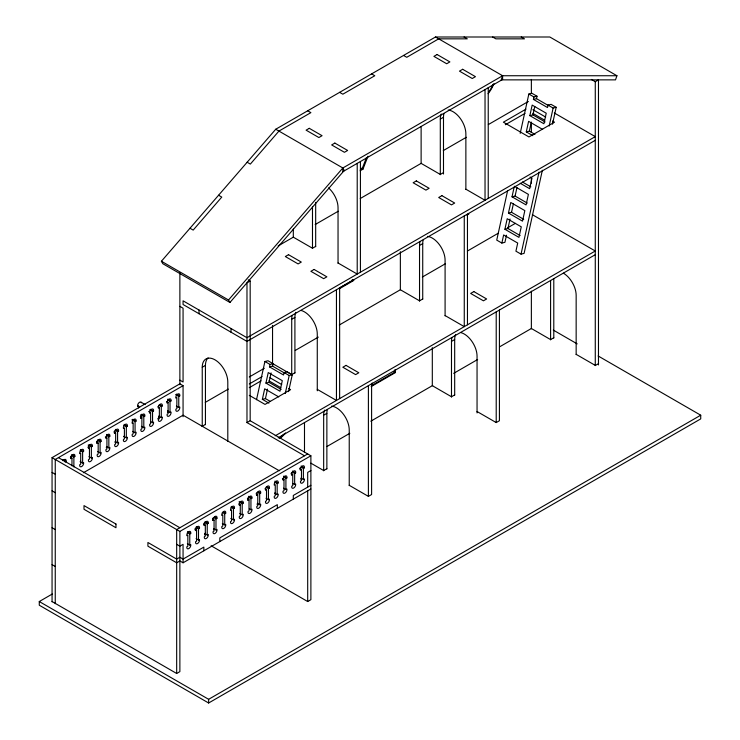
<?xml version="1.0" encoding="UTF-8"?>
<svg xmlns="http://www.w3.org/2000/svg" width="740" height="740" viewBox="0 0 740 740"><rect width="100%" height="100%" fill="white"/><g stroke="black" fill="none" stroke-linecap="round" stroke-linejoin="round"><path stroke-width="1.11" d="M256.521 399.702L264.911 361.49L267.982 360.75L273.097 363.701L272.561 366.134L269.489 366.883L270.026 364.441L273.097 363.701M268.916 403.134L262.358 399.341L264.68 388.796L278.739 396.908M265.928 383.107L268.241 372.562L282.301 380.675L279.988 391.229L265.928 383.107L268.99 382.367L281.182 389.407M262.358 399.341L265.429 398.601L267.51 389.101M268.99 382.367L271.081 372.877M288.563 391.627L292.263 374.773L287.157 371.822L284.086 372.562L283.55 374.995L269.489 366.883M285.252 393.495L289.201 375.513L292.263 374.773M507.612 190.67L496.743 240.112L501.859 243.062L504.93 242.322L506.484 235.218M520.202 133.357L528.841 94.026L531.912 93.277L537.018 96.237L536.482 98.67L533.42 99.41L533.956 96.977L537.018 96.237M501.859 243.062L503.644 234.95L517.704 243.062L515.919 251.184L521.034 254.135L524.096 253.385L542.365 170.228M504.893 229.261L507.205 218.716L521.265 226.829L518.953 237.383L504.893 229.261L507.954 228.521L520.146 235.561M508.454 213.037L510.776 202.483L524.836 210.604L522.514 221.149L508.454 213.037L511.525 212.288L523.707 219.327M514.337 186.249L528.397 194.37L526.085 204.915L512.024 196.803L514.106 187.303M532.846 135.661L526.288 131.877L528.601 121.323L542.66 129.445M529.849 115.644L532.171 105.089L546.231 113.211L543.909 123.756L529.849 115.644L532.92 114.904L545.102 121.933M507.954 228.521L510.045 219.031M511.525 212.288L513.375 203.852M512.024 196.803L515.086 196.063L516.946 187.618M526.288 131.877L529.35 131.128L531.209 122.692M532.92 114.904L534.77 106.458M552.493 124.163L556.193 107.3L551.078 104.349L548.007 105.089L547.48 107.531L533.42 99.41M521.034 254.135L539.053 172.096M549.173 126.022L553.122 108.049L556.193 107.3M616.929 75.739L502.608 75.739L501.184 79.865L615.504 79.865L616.929 75.739L549.829 37L435.509 37L275.733 129.241L161.412 261.248L162.837 263.727L229.946 302.466L344.267 170.459L342.842 167.989L275.733 129.241M366.411 157.74L362.341 168.23L360.352 169.377M360.103 170.792L362.979 169.136L367.983 156.242M229.946 302.466L228.512 299.996L342.842 167.989L502.608 75.739L502.608 79.43L342.842 171.671L342.842 167.989M440.3 174.723L440.3 119.094L443.491 117.253A18.075 10.434 60 0 1 443.926 113.683M278.147 245.921L293.16 237.253M315.185 224.544L338.199 211.251M360.223 198.542L421.273 163.29M443.297 150.581L466.311 137.288M488.335 124.57L528.369 101.463M526.001 109.132L503.385 122.183L528.952 136.946L554.51 122.183L552.549 121.055M505.355 124.736L525.012 113.386M211.122 545.778L307.692 601.537L310.883 599.687L310.883 455.785L250.175 420.736L250.175 280.96L246.975 282.8L246.975 422.577L304.492 455.785M591.334 79.43L595.274 81.715L598.475 79.865L598.475 364.931M315.675 246.392L312.483 248.242L293.308 237.17L293.308 229.095M443.491 172.596L440.3 174.446L421.125 163.374L421.125 126.475M339.272 288.091L353.193 280.053M202.242 426.536L202.242 367.234L205.433 365.384A18.075 10.434 60 0 1 208.079 357.929M595.274 140.313L246.975 341.408L183.067 304.51L183.067 300.819L246.975 337.718L595.274 136.623L554.334 112.989M339.447 288.72L353.831 280.423L352.231 279.498M466.949 215.109L468.864 214.008M139.656 407.481L137.659 406.325L138.611 405.77L138.611 407.981M52.059 601.842L52.059 457.635L179.876 383.838L183.067 385.679L183.067 416.713M291.717 374.893L291.717 319.264L294.909 317.423A18.075 10.434 60 0 1 295.88 312.336M419.534 301.106L419.534 245.467L422.725 243.627A18.075 10.434 60 0 1 423.16 240.056M183.067 385.679L55.25 459.475L55.25 603.683M65.139 462.065L66.1 461.51A2.821 1.628 -60 0 0 65.333 459.429A2.821 1.628 -60 0 0 63.02 460.761M71.965 465.876L71.965 458.125L71.003 458.68A2.821 1.628 -60 0 1 72.918 454.619A2.821 1.628 -60 0 1 74.842 456.469L73.88 457.015L71.484 455.637M80.225 450.586L82.621 451.974L83.583 451.418A2.821 1.628 -60 0 0 81.659 449.569A2.821 1.628 -60 0 0 79.744 453.629L80.706 453.074L80.706 464.147L79.744 464.702A2.821 1.628 -60 0 0 81.659 466.542A2.821 1.628 -60 0 0 83.583 462.491L82.621 463.036L80.225 461.658M88.967 456.608L91.362 457.995L92.315 457.44A2.821 1.628 -60 0 1 90.4 461.501A2.821 1.628 -60 0 1 88.486 459.651L89.448 459.105L89.448 448.033L88.486 448.588A2.821 1.628 -60 0 1 90.4 444.527A2.821 1.628 -60 0 1 92.315 446.368L91.362 446.923L88.162 445.082M97.708 451.567L100.103 452.945L101.056 452.399A2.821 1.628 -60 0 1 99.142 456.45A2.821 1.628 -60 0 1 97.227 454.61L98.18 454.055L98.18 442.983L97.227 443.538A2.821 1.628 -60 0 1 99.142 439.477A2.821 1.628 -60 0 1 101.056 441.327L100.103 441.882L97.708 440.494M106.449 446.516L108.845 447.904L109.798 447.349A2.821 1.628 -60 0 1 107.883 451.409A2.821 1.628 -60 0 1 105.968 449.559L106.921 449.004L106.921 437.941L105.968 438.496A2.821 1.628 -60 0 1 107.883 434.436A2.821 1.628 -60 0 1 109.798 436.276L108.845 436.831L106.449 435.453M115.19 441.475L117.586 442.853L118.539 442.298A2.821 1.628 -60 0 1 116.624 446.359A2.821 1.628 -60 0 1 114.709 444.518L115.662 443.963L115.662 432.891L114.709 433.446A2.821 1.628 -60 0 1 116.624 429.385A2.821 1.628 -60 0 1 118.539 431.235L117.586 431.79L115.19 430.403M123.922 425.352L126.327 426.74L127.28 426.185A2.821 1.628 -60 0 0 125.365 424.344A2.821 1.628 -60 0 0 123.451 428.395L124.403 427.85L124.403 438.913L123.451 439.468A2.821 1.628 -60 0 0 125.365 441.318A2.821 1.628 -60 0 0 127.28 437.257L126.327 437.812L123.922 436.424M131.868 419.848L135.069 421.689L136.021 421.143A2.821 1.628 -60 0 0 134.107 419.293A2.821 1.628 -60 0 0 132.192 423.354L133.144 422.799L133.144 433.871L132.192 434.426A2.821 1.628 -60 0 0 134.107 436.267A2.821 1.628 -60 0 0 136.021 432.206L135.069 432.761L132.663 431.383M141.405 426.332L143.801 427.72L144.763 427.165A2.821 1.628 -60 0 1 142.848 431.226A2.821 1.628 -60 0 1 140.933 429.376L141.886 428.821L141.886 417.758L140.933 418.304A2.821 1.628 -60 0 1 142.848 414.252A2.821 1.628 -60 0 1 144.763 416.093L143.801 416.648L140.609 414.798M150.544 421.513L152.542 422.67L153.504 422.115A2.821 1.628 -60 0 1 151.589 426.175A2.821 1.628 -60 0 1 149.674 424.335L150.627 423.779L150.627 412.707L149.674 413.262A2.821 1.628 -60 0 1 151.589 409.202A2.821 1.628 -60 0 1 153.504 411.042L152.542 411.597L149.545 409.868M158.887 416.241L161.283 417.619L162.245 417.073A2.821 1.628 -60 0 1 160.33 421.125A2.821 1.628 -60 0 1 158.406 419.284L159.368 418.729L159.368 407.657L158.406 408.212A2.821 1.628 -60 0 1 160.33 404.151A2.821 1.628 -60 0 1 162.245 406.001L161.283 406.556L158.887 405.168M167.629 411.19L170.024 412.578L170.986 412.023A2.821 1.628 -60 0 1 169.072 416.084A2.821 1.628 -60 0 1 167.148 414.233L168.11 413.688L168.11 402.615L167.148 403.171A2.821 1.628 -60 0 1 169.072 399.11A2.821 1.628 -60 0 1 170.986 400.95L170.024 401.506L167.629 400.127M175.574 394.614L178.766 396.464L179.728 395.909A2.821 1.628 -60 0 0 177.813 394.059A2.821 1.628 -60 0 0 175.889 398.12L176.851 397.565L176.851 408.637L175.889 409.192A2.821 1.628 -60 0 0 177.813 411.033A2.821 1.628 -60 0 0 179.728 406.982L178.766 407.527L176.37 406.149M83.407 472.74L183.067 415.196L279.295 470.76M205.267 402.384L228.272 389.101M249.278 376.975L264.291 368.307M295.297 350.409L318.302 337.125M339.309 324.999L400.331 289.766M422.337 277.056L445.341 263.773M467.347 251.073L498.362 233.165M507.363 227.966L515.364 223.351M249.288 383.977L262.071 376.595M249.288 387.668L261.091 380.86M202.242 426.268L205.433 424.427M294.909 372.766L291.717 374.616L272.542 363.543L272.542 325.489M422.725 298.969L419.534 300.819L400.358 289.747L400.358 251.702M246.975 422.577L250.175 420.736M275.178 435.814L595.274 251.008L532.365 214.683M278.185 437.775L595.274 254.699M371.156 386.585L395.447 372.562L395.447 369.51M323.667 470.834L323.667 415.196L326.867 413.355A18.075 10.434 60 0 1 327.302 409.784M451.483 397.038L451.483 341.408L454.684 339.558A18.075 10.434 60 0 1 455.655 334.471M598.114 355.959L700.725 415.205L700.725 418.896L208.634 703L39.276 605.218L39.276 601.537L52.272 594.026M307.692 453.944L176.675 529.581L176.675 673.483L179.876 671.633L179.876 531.422L310.883 455.785M326.858 446.562L349.826 433.307M370.796 421.199L432.706 385.457M453.685 373.349L477.642 359.511M499.611 346.829L531.366 328.495L550.588 339.595L553.788 337.745M187.368 532.634L189.764 534.012L190.717 533.457A2.821 1.628 -60 0 0 188.802 531.616A2.821 1.628 -60 0 0 186.887 535.677L187.84 535.122L187.84 546.194L186.887 546.74A2.821 1.628 -60 0 0 188.802 548.59A2.821 1.628 -60 0 0 190.717 544.529L189.764 545.084L187.368 543.697M196.1 538.655L198.505 540.034L199.458 539.488A2.821 1.628 -60 0 1 197.543 543.539A2.821 1.628 -60 0 1 195.628 541.699L196.581 541.144L196.581 530.071L195.628 530.626A2.821 1.628 -60 0 1 197.543 526.566A2.821 1.628 -60 0 1 199.458 528.416L198.505 528.971L196.1 527.583M204.841 533.605L207.237 534.992L208.199 534.437A2.821 1.628 -60 0 1 206.284 538.498A2.821 1.628 -60 0 1 204.37 536.648L205.322 536.093L205.322 525.03L204.37 525.585A2.821 1.628 -60 0 1 206.284 521.524A2.821 1.628 -60 0 1 208.199 523.365L207.237 523.92L204.841 522.542M213.583 528.563L215.978 529.942L216.94 529.387A2.821 1.628 -60 0 1 215.026 533.448A2.821 1.628 -60 0 1 213.111 531.607L214.064 531.052L214.064 519.98L213.111 520.534A2.821 1.628 -60 0 1 215.026 516.474A2.821 1.628 -60 0 1 216.94 518.324L215.978 518.879L213.583 517.491M222.324 512.441L224.72 513.828L225.681 513.273A2.821 1.628 -60 0 0 223.767 511.433A2.821 1.628 -60 0 0 221.843 515.493L222.805 514.938L222.805 526.001L221.843 526.556A2.821 1.628 -60 0 0 223.767 528.406A2.821 1.628 -60 0 0 225.681 524.346L224.72 524.901L222.324 523.513M231.065 507.399L233.461 508.778L234.423 508.232A2.821 1.628 -60 0 0 232.508 506.382A2.821 1.628 -60 0 0 230.584 510.443L231.546 509.888L231.546 520.96L230.584 521.515A2.821 1.628 -60 0 0 232.508 523.356A2.821 1.628 -60 0 0 234.423 519.295L233.461 519.85L231.065 518.472M239.806 513.421L242.202 514.809L243.164 514.254A2.821 1.628 -60 0 1 241.249 518.315A2.821 1.628 -60 0 1 239.325 516.465L240.287 515.909L240.287 504.846L239.325 505.392A2.821 1.628 -60 0 1 241.249 501.341A2.821 1.628 -60 0 1 243.164 503.182L242.202 503.737L239.011 501.887M249.343 508.833L250.943 509.758L251.905 509.203A2.821 1.628 -60 0 1 249.99 513.264A2.821 1.628 -60 0 1 248.067 511.423L249.029 510.868L249.029 499.796L248.067 500.351A2.821 1.628 -60 0 1 249.99 496.29A2.821 1.628 -60 0 1 251.905 498.131L250.943 498.686L248.548 497.308M257.289 503.329L259.685 504.708L260.647 504.162A2.821 1.628 -60 0 1 258.723 508.214A2.821 1.628 -60 0 1 256.808 506.373L257.77 505.818L257.77 494.746L256.808 495.301A2.821 1.628 -60 0 1 258.723 491.24A2.821 1.628 -60 0 1 260.647 493.09L259.685 493.645L257.289 492.257M266.03 498.279L268.426 499.666L269.388 499.112A2.821 1.628 -60 0 1 267.464 503.172A2.821 1.628 -60 0 1 265.549 501.322L266.511 500.776L266.511 489.704L265.549 490.259A2.821 1.628 -60 0 1 267.464 486.199A2.821 1.628 -60 0 1 269.388 488.039L268.426 488.594L266.03 487.216M274.771 482.166L277.167 483.553L278.129 482.998A2.821 1.628 -60 0 0 276.205 481.148A2.821 1.628 -60 0 0 274.29 485.209L275.252 484.654L275.252 495.726L274.29 496.281A2.821 1.628 -60 0 0 276.205 498.122A2.821 1.628 -60 0 0 278.129 494.07L277.167 494.616L274.771 493.238M283.512 488.187L285.908 489.575L286.87 489.02A2.821 1.628 -60 0 1 284.946 493.08A2.821 1.628 -60 0 1 283.032 491.23L283.993 490.676L283.993 479.613L283.032 480.168A2.821 1.628 -60 0 1 284.946 476.107A2.821 1.628 -60 0 1 286.87 477.948L285.908 478.502L283.512 477.124M293.049 483.609L294.65 484.524L295.611 483.969A2.821 1.628 -60 0 1 293.688 488.03A2.821 1.628 -60 0 1 291.773 486.189L292.735 485.634L292.735 474.562L291.773 475.117A2.821 1.628 -60 0 1 293.688 471.056A2.821 1.628 -60 0 1 295.611 472.906L294.65 473.461L292.254 472.074M300.995 478.096L303.391 479.483L304.344 478.928A2.821 1.628 -60 0 1 302.429 482.989A2.821 1.628 -60 0 1 300.514 481.139L301.476 480.584L301.476 469.521L300.514 470.067A2.821 1.628 -60 0 1 302.429 466.015A2.821 1.628 -60 0 1 304.344 467.856L303.391 468.411L300.995 467.023M310.883 470.548L307.692 472.388L307.692 487.151M326.867 468.697L323.667 470.548L310.883 463.166M454.684 394.91L451.483 396.751L432.308 385.679L432.308 347.634M310.883 485.301L293.308 495.449L293.308 499.139M203.842 550.801L203.842 547.11L183.067 559.098L179.876 557.257L176.675 559.098L147.917 542.494L147.917 546.185L176.675 562.788L179.876 560.948L183.067 562.788L310.883 488.992M349.234 485.301L368.4 496.374L371.6 494.533L371.6 383.838M477.05 411.514L496.216 422.577L499.417 420.736L499.417 310.042M598.577 363.608L595.376 365.449L576.155 354.349M39.276 601.537L208.634 699.309L700.725 415.205M521.247 37L524.447 38.85L495.865 38.841L492.664 37M464.091 37L467.282 38.841L438.7 38.841L406.75 57.294L403.55 55.444M435.509 37L502.608 75.739M528.841 94.026L533.956 96.977M548.007 105.089L553.122 108.049M536.482 98.67L548.673 105.7M532.883 109.696L545.667 117.077M532.883 113.386L544.677 120.195M529.35 131.128L534.974 134.375M371.6 73.898L374.792 75.739L342.842 94.193L339.642 92.343M530.09 177.054L531.968 178.137L529.646 188.691L520.276 183.279M522.403 181.994L530.839 186.859M515.086 196.063L527.278 203.093M465.867 189.2L485.033 200.272L485.033 89.577M307.692 110.797L310.883 112.637L278.934 131.091L250.351 164.086L247.151 162.245M361.379 168.211L362.979 169.136M553.289 330.077L577.191 343.878M445.092 315.573L464.267 326.645L464.267 215.951M338.041 262.996L357.216 274.068L357.216 163.374M218.578 195.249L221.769 197.09L193.186 230.094L189.995 228.253M248.196 279.822L250.175 280.96M393.846 371.637L395.447 372.562M161.412 261.248L228.512 299.996M179.876 306.351L183.067 308.201L183.067 381.988L179.876 380.147M317.275 389.37L336.45 400.442L336.45 289.747M264.911 361.49L270.026 364.441M284.086 372.562L289.201 375.513M272.561 366.134L284.743 373.173M269.943 377.733L281.736 384.55M288.618 388.519L290.589 389.656L265.022 404.41L249.288 395.336M268.953 380.86L280.756 387.668M265.429 398.601L270.118 401.311M176.527 394.059L179.728 395.909M301.152 466.015L304.344 467.856M299.876 468.596L301.476 469.521M167.786 399.11L170.986 400.95M292.411 471.056L295.611 472.906M166.509 401.69L168.11 402.615M291.135 473.637L292.735 474.562M159.849 404.614L162.245 406.001M283.67 476.107L286.87 477.948M157.768 406.741L159.368 407.657M282.393 478.688L283.993 479.613M141.174 402.264L145.179 404.577M150.498 409.312L153.504 411.042M274.929 481.148L278.129 482.998M148.629 411.551L150.627 412.707M141.571 414.252L144.763 416.093M266.992 486.661L269.388 488.039M140.286 416.833L141.886 417.758M264.911 488.779L266.511 489.704M132.83 419.293L136.021 421.143M258.251 491.702L260.647 493.09M256.17 493.83L257.77 494.746M124.089 424.344L127.28 426.185M248.705 496.29L251.905 498.131M247.428 498.871L249.029 499.796M115.348 429.385L118.539 431.235M239.964 501.341L243.164 503.182M114.071 431.966L115.662 432.891M238.687 503.921L240.287 504.846M106.606 434.436L109.798 436.276M231.222 506.382L234.423 508.232M105.33 437.016L106.921 437.941M97.865 439.477L101.056 441.327M223.286 511.895L225.681 513.273M96.589 442.067L98.18 442.983M89.124 444.527L92.315 446.368M214.544 516.936L216.94 518.324M87.847 447.108L89.448 448.033M212.463 519.064L214.064 519.98M80.383 449.578L83.583 451.418M205.008 521.524L208.199 523.365M203.722 524.105L205.322 525.03M71.641 454.619L74.842 456.469M196.267 526.566L199.458 528.416M70.365 457.2L71.965 458.125M194.99 529.155L196.581 530.071M62.9 459.67L66.1 461.51M187.525 531.616L190.717 533.457M58.442 457.635L179.876 527.74M52.059 457.635L179.876 531.422M52.059 472.388L55.25 474.238M176.675 544.344L179.876 546.185L183.067 544.344L183.067 562.788M52.059 490.842L55.25 492.683M52.059 527.74L55.25 529.581M52.059 564.639L55.25 566.479M52.059 601.537L176.675 673.483M595.274 81.715L595.274 365.615M576.155 354.617L576.155 295.315A18.075 10.434 60 0 0 563.371 273.171M553.788 278.712L553.788 338.014M550.588 280.553L550.588 339.864M531.366 79.421L531.366 93.268M531.366 122.1L531.366 132.469M531.366 177.443L531.366 183.206M531.366 291.162L531.366 328.764M496.216 311.892L496.216 422.577M488.234 87.736L488.234 198.431M477.05 412.929L477.05 356.162A18.075 10.434 60 0 0 460.955 332.621M467.458 214.11L467.458 324.805M465.867 189.486L465.867 133.857A18.075 10.434 60 0 0 448.19 110.02M454.684 339.558L454.684 395.188M445.092 315.86L445.092 260.23A18.075 10.434 60 0 0 427.424 236.393M443.491 117.253L443.491 174.02M422.725 243.627L422.725 299.256M394.809 369.917L394.809 372.192L372.118 385.29L372.118 383.006M368.4 385.679L368.4 496.374M360.417 161.533L360.417 272.218M349.234 485.588L349.234 429.959A18.075 10.434 60 0 0 331.557 406.121M339.642 287.906L339.642 398.592M338.041 263.283L338.041 207.653A18.075 10.434 60 0 0 328.569 187.923M326.867 413.355L326.867 468.984M317.275 390.794L317.275 334.027A18.075 10.434 60 0 0 301.189 310.476M315.675 202.399L315.675 246.679M312.483 206.516L312.483 248.52M307.692 490.842L307.692 601.537M304.492 422.577L304.492 452.556M303.391 468.411L303.391 479.483M300.19 467.671L300.19 469.891M294.909 317.423L294.909 373.053M294.65 473.461L294.65 484.524M291.449 472.721L291.449 474.932M285.908 478.502L285.908 489.575M277.334 508.362L277.334 504.68L219.817 537.888L219.817 541.569M277.167 483.553L277.167 494.616M268.426 488.594L268.426 499.666M259.685 493.645L259.685 504.708M256.493 492.905L256.493 495.115M250.943 498.686L250.943 509.758M247.752 497.955L247.752 500.166M242.202 503.737L242.202 514.809M233.461 508.778L233.461 519.85M231 328.486L231 332.177M227.8 441.299L227.8 381.988A18.075 10.434 60 0 0 215.026 359.853A18.075 10.434 60 0 0 202.242 367.234M224.72 513.828L224.72 524.901M215.978 518.879L215.978 529.942M212.787 518.139L212.787 520.35M208.634 699.309L208.634 703M207.237 523.92L207.237 534.992M205.433 365.384L205.433 424.695M204.046 523.18L204.046 525.4M199.042 310.042L199.042 313.732M198.505 528.971L198.505 540.034M195.304 528.231L195.304 530.441M189.764 534.012L189.764 545.084M179.876 272.903L179.876 384.763M178.766 396.464L178.766 407.527M170.024 401.506L170.024 412.578M161.283 406.556L161.283 417.619M152.542 411.597L152.542 422.67M143.801 416.648L143.801 427.72M140.609 415.908L140.609 418.118M135.069 421.689L135.069 432.761M126.327 426.74L126.327 437.812M117.586 431.79L117.586 442.853M114.386 431.05L114.386 433.261M108.845 436.831L108.845 447.904M100.103 441.882L100.103 452.945M96.903 441.142L96.903 443.353M91.362 446.923L91.362 457.995M82.621 451.974L82.621 463.036M73.88 457.015L73.88 466.977M70.679 456.284L70.679 458.495M205.082 533.253A2.821 1.628 -60 0 1 204.684 534.807M213.712 528.971A2.821 1.628 -60 0 1 213.425 529.757M231.306 518.111A2.821 1.628 -60 0 1 231.195 518.87M257.418 503.737A2.821 1.628 -60 0 1 257.132 504.532M275.012 492.877A2.821 1.628 -60 0 1 274.901 493.645M301.125 478.502A2.821 1.628 -60 0 1 300.829 479.298M440.3 119.094A18.075 10.434 60 0 1 441.271 114.006M451.483 341.408A18.075 10.434 60 0 1 451.918 337.838M323.667 415.196A18.075 10.434 60 0 1 324.638 410.117M419.534 245.467A18.075 10.434 60 0 1 419.969 241.906M291.717 319.264A18.075 10.434 60 0 1 292.152 315.693M80.466 461.298A2.821 1.628 -60 0 1 80.355 462.065M106.579 446.923A2.821 1.628 -60 0 1 106.283 447.719M115.422 441.114A2.821 1.628 -60 0 1 115.024 442.668M124.163 436.073A2.821 1.628 -60 0 1 124.052 436.831M159.128 415.88A2.821 1.628 -60 0 1 158.73 417.443M158.286 418.193A2.821 1.628 -60 0 1 157.74 418.822M167.869 410.839A2.821 1.628 -60 0 1 167.471 412.393M137.659 406.325A2.821 1.628 -60 0 1 138.963 402.726A2.821 1.628 -60 0 1 141.46 402.726M283.836 434.13A21.691 12.524 -60 0 1 279.202 438.246M285.585 432.918A22.598 13.043 -60 0 1 280.099 438.33M493.959 83.565A22.598 13.043 -60 0 1 488.113 93.693M493.08 84.323A21.691 12.524 -60 0 1 488.622 92.167M309.283 128.325L306.092 130.166L318.875 137.547L322.067 135.697L309.283 128.325M437.1 54.529L433.908 56.37L446.692 63.751L449.883 61.91L437.1 54.529M334.85 143.079L331.659 144.929L344.433 152.301L347.634 150.46L334.85 143.079M462.667 69.283L459.475 71.133L472.25 78.514L475.45 76.664L462.667 69.283M288.517 254.699L285.325 256.539L298.1 263.921L301.3 262.071L288.517 254.699M416.333 180.902L413.142 182.743L425.925 190.125L429.117 188.284L416.333 180.902M314.084 269.453L310.883 271.303L323.667 278.675L326.867 276.834L314.084 269.453M441.9 195.656L438.7 197.506L451.483 204.888L454.684 203.038L441.9 195.656M346.033 365.384L342.842 367.234L355.625 374.616L358.817 372.766L346.033 365.384M473.85 291.597L470.659 293.438L483.442 300.819L486.633 298.969L473.85 291.597M115.967 524.049L84.008 505.596L84.008 509.287L115.967 527.74L115.967 524.049"/></g></svg>
